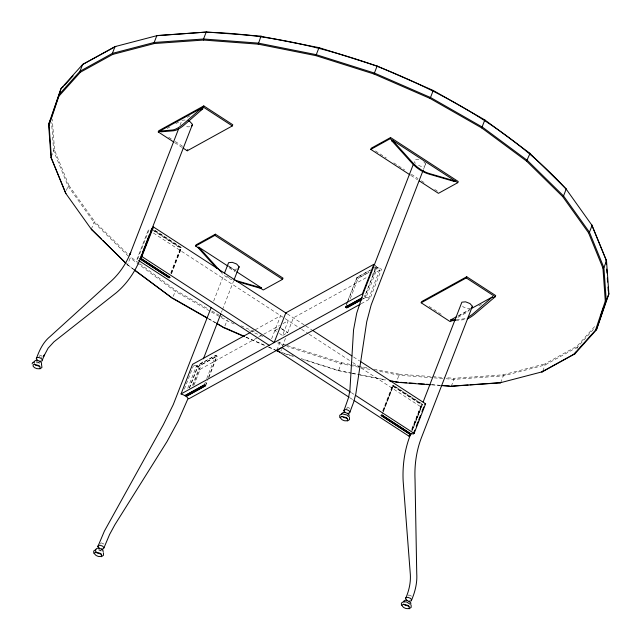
<?xml version="1.0" encoding="UTF-8"?>
<svg xmlns="http://www.w3.org/2000/svg" width="641" height="641" viewBox="0 0 641 641"><rect width="100%" height="100%" fill="white"/><g stroke="black" fill="none" stroke-linecap="round" stroke-linejoin="round"><path stroke-width="0.48" stroke-dasharray="3.21 2.4" d="M373.847 369.128L399.255 374.192L396.563 382.028M382.733 410.809L392.428 385.818L421.474 404.695L411.554 429.734M287.28 345.539L341.605 362.702L338.496 370.722L303.233 359.577M278.034 341.965L283.466 344.329L283.106 345.307L277.665 342.935M51.304 156.636L53.604 150.699L51.584 122.543M66.416 190.369L68.058 186.13L68.972 185.561L54.557 150.226L52.338 119.29M91.326 229.198L93.963 222.411L94.812 221.754L129.522 255.831M180.001 125.243L181.659 121.005M133.432 269.388L127.551 264.757L130.179 257.97L130.94 257.225L138.945 263.147M137.695 258.98L149.185 229.366L148.416 229.79L136.926 259.405L140.171 258.996M170.826 273.002L180.522 248.011L181.227 247.626L152.238 228.789M171.011 273.242L180.706 248.251L181.587 247.771L152.534 228.893M171.179 273.539L181.227 247.626M171.54 273.683L181.587 247.771M173.166 296.334L175.778 290.413L208.453 309.074M213.661 301.102L223.765 275.069M184.368 389.143L193.342 366.011M187.765 388.318L196.45 365.955L215.809 355.274L217.131 356.132L208.157 379.272M189.191 388.085L197.444 366.796L216.762 356.14L215.696 355.451L196.386 366.107L197.444 366.796M189.52 388.101L197.781 366.812L217.131 356.132M192.54 385.185L198.998 368.527L197.781 366.812M192.949 385.786L203.053 359.753M221.441 312.327L222.163 310.468M222.523 309.539L233.709 280.718M194.055 385.009L200.16 369.28L257.57 337.607M224.895 325.876L227.371 319.883M204.567 384.143L205.4 382.116M206.722 378.591L215.809 355.274M205.272 385.754L207.067 381.131M208.509 377.429L216.762 356.14M205.649 385.746L207.804 380.193M271.624 338.817L280.622 315.741L254.437 330.187M276.856 350.323L280.798 340.147M282.288 346.597L285.517 338.272M282.977 323.593L288.234 320.692L282.489 335.499L287.649 332.655L293.394 317.84L367.822 276.784M280.806 351.244L281.463 349.545M346.469 304.291L347.542 301.518M347.903 300.589L356.877 277.449L370.346 270.021M346.02 306.11L347.101 303.329M347.454 302.408L357.149 277.417L370.586 270.005M350.306 298.674L358.215 278.106L369.128 272.088M362.702 299.107L366.075 297.248L377.525 267.457L376.467 266.76L364.977 296.382L366.043 297.071L362.686 298.922M380.305 268.507L381.467 269.26L369.977 298.874L368.823 298.121L380.305 268.507L377.557 267.634L374.192 269.492M423.477 169.448L425.64 163.872L423.781 161.82M383.118 410.937L392.813 385.946L393.518 385.562L422.507 404.391L412.459 430.311M382.18 414.022L393.31 385.329L422.355 404.207L424.831 404.223M383.47 411.474L393.518 385.562M411.786 429.678L421.474 404.695M411.746 430.696L421.802 404.783L422.507 404.391M412.331 429.871L422.427 403.838M412.307 430.119L422.355 404.207M451.336 386.138L453.964 379.352L453.884 378.286L445.936 377.693M500.693 382.661L503.321 375.874L503.113 374.817L453.884 378.286M542.807 370.899L545.114 364.969L544.794 363.936L577.1 346.116L595.361 325.772M576.844 348.792L577.501 347.101L594.495 328.16M425.64 163.872L424.775 166.051L421.081 166.388L416.722 164.681M167.125 128.456L170.61 126.533M175.842 123.649L179.336 121.726M187.18 117.391L190.665 115.468M37.002 361.452L36.385 361.796L37.122 363.11M251.817 331.629L253.564 330.668M373.943 268.154L376.467 266.76M374.168 269.308L377.525 267.457M368.303 272.737L358.199 278.314L356.877 277.449M258.443 337.126L262.826 334.706M263.699 334.225L279.476 325.524M372.084 274.428L381.467 269.26M276.399 331.541L274.853 330.484L278.242 328.617M274.877 330.548L278.314 328.649M361.22 303.706L369.977 298.874M458.467 315.66L470.67 308.922M458.427 316.141L469.701 309.923M457.882 317.375L468.347 311.606M478.811 305.829L481.423 304.387M392.428 385.818L393.31 385.329M54.557 150.226L53.604 150.699L68.058 186.13L93.963 222.411L128.761 256.576M503.113 374.817L544.794 363.936M181.948 120.284L185.642 119.947M189.768 126.726L187.917 126.894L185.305 125.876M418.805 159.433L415.112 159.769L414.254 161.949L415.488 163.319M238.252 268.94L234.566 269.276L230.207 267.577L227.731 264.837M470.622 308.529L467.858 308.778L463.491 307.079L462.257 305.709M456.288 319.514L462.898 318.962A36.681 12.259 -57 0 0 465.366 318.409M455.559 320.428L464.052 319.715A36.681 12.259 -57 0 0 466.528 319.162M399.255 374.192L444.942 377.613M433.052 377.781L399.191 375.241L376.66 370.754M434.045 377.861L444.998 378.679M446 378.759L453.964 379.352L503.321 375.874L545.114 364.969L577.501 347.101L577.1 346.116M39.502 355.018L42.33 356.252M431.417 384.64L440.383 385.313M431.906 384.888L439.846 385.481M40.695 357.149L41.753 357.229M347.053 407.107L349.882 408.333M101.046 542.815L103.866 544.049M408.726 594.912L411.546 596.146M341.605 362.702L367.982 367.958M369.801 369.384L341.397 363.727L286.864 346.501M351.5 373.046L338.769 370.514L301.158 358.623M352.478 373.246L385.786 379.881M338.496 370.722L351.196 373.246M352.173 373.447L359.016 374.809M359.994 375.001L386.371 380.257M366.075 297.248L368.823 298.121M283.466 344.329L286.327 345.235M281.415 352.39L293.634 356.252M284.171 353.552L293.698 356.564M193.702 365.082L196.45 365.955M240.944 325.796L255.422 332.102M234.125 323.953L226.866 320.796L210.488 311.438M249.541 330.676L264.06 337.006M246.008 337.062L265.054 345.371M268.683 346.949L275.029 349.722M245.976 337.358L264.973 345.643M268.595 347.222L274.925 349.986M211.891 311.037L218.773 314.971M219.631 315.46L224.791 318.409M209.623 310.949L175.137 291.254L130.179 257.97M208.718 318.713L215.616 322.655M207.924 318.561L215.664 322.984M375.434 150.915L386.291 157.966M393.806 162.854L404.663 169.905M411.346 174.248L418.02 178.591M421.361 180.762L425.536 183.47M434.726 189.44L438.067 191.611M410.881 175.434L417.563 179.768M168.655 137.23L171.964 139.385M175.281 141.541L182.733 146.38M429.093 306.454L443.179 315.604M174.817 142.719L182.276 147.566M357.149 277.417L358.215 278.106M228.637 266.007L236.152 270.895M228.549 266.504L235.159 270.798M229.43 268.01L235.215 271.768M287.304 313.89L305.036 325.46M305.869 326.005L311.734 329.811M353.592 357.013L359.457 360.819M154.016 230.792L180.522 248.011M392.813 385.946L421.802 404.783M152.486 229.919L180.706 248.251M153.439 233.052L300.797 328.801M301.631 329.346L308.329 333.697M309.17 334.241L351.869 361.989M352.71 362.526L360.242 367.421M361.083 367.966L420.528 406.594M281.559 328.697L287.649 332.655M281.479 328.689L287.673 332.719M279.444 333.52L282.601 335.515M351.412 392.677L353.928 394.303M349.898 397.781L353.255 399.968M198.998 368.527L200.16 369.28M139.746 263.739L175.778 290.413M127.551 264.757L133.969 269.508M346.477 408.077L347.174 408.766M126.413 263.844L127.823 265.238M38.925 355.995L39.622 356.676M375.017 265.062L376.235 266.776L364.745 296.39L363.936 295.253M68.972 185.561L94.812 221.754M408.101 595.257L408.149 595.89M100.421 543.159L100.469 543.792M229.085 277.617A36.681 29.302 61.1 0 1 226.834 276.271M232.17 279.893A36.681 29.302 61.1 0 1 221.778 273.483"/><path stroke-width="0.96" d="M542.478 371.748L541.685 371.956L573.991 354.136L595.505 330.155L605.296 301.062L602.941 268.122L588.526 232.787L562.686 196.603L526.557 161.131L481.72 127.944L430.127 98.474L374.032 74.019L315.893 55.647L258.243 44.165L260.935 36.329L319.002 47.634L377.14 66.007L433.236 90.461L484.828 119.923L529.666 153.119L565.795 188.582L592.068 225.44L606.522 260.871L608.894 293.89L596.442 329.835L574.865 353.88L542.478 371.748L500.004 382.837L450.775 386.307L440.84 385.562M32.106 363.896L32.587 362.662L34.261 361.74M152.534 228.893L152.71 227.419L153.487 226.994L286.615 313.489M354.096 400.513L409.038 436.209L409.815 435.784L409.992 434.31L380.938 415.432L381.82 414.943L410.873 433.821L413.341 433.837L414.11 433.412L425.6 403.798L360.29 361.364M315.893 55.647L319.002 47.634M51.24 117.688L61.055 88.514L82.625 64.469L115.011 46.609L157.486 35.519L206.722 32.05L261.352 36.152M63.291 86.751L61.055 88.514L48.604 124.466L50.976 157.486L65.863 193.582L51.448 158.247L49.085 125.307L58.876 96.214L80.397 72.233L112.704 54.413L154.377 43.532L203.614 40.062L258.243 44.165M600.825 315.564L603.67 307.119M374.032 74.019L377.14 66.007M50.903 118.529L48.604 124.466L49.085 125.307M157.486 35.519L156.805 35.696L154.169 42.474L154.377 43.532M34.069 362.59L34.662 361.051L35.896 360.37L37.979 360.522L40.127 361.46L41.505 362.814L41.593 364.072M37.643 360.298L36.313 358.824C39.237 350.515 43.115 342.198 50.094 336.517L109.282 282.785C118.873 274.628 126.093 263.988 130.732 252.322L129.875 254.493L178.559 128.961M39.99 361.212L41.977 361.035L44.357 354.922L43.892 356.1L48.107 348.183L53.94 341.829L116.422 292.649C127.142 283.53 135.211 271.64 140.395 258.595M173.991 142.182L158.255 131.958L158.712 130.772L203.782 105.909L232.771 124.747L232.314 125.932L187.244 150.795L183.102 148.103M140.042 258.796L140.748 258.403L169.737 277.241L169.032 277.633L140.042 258.796L141.837 254.165M142.558 252.314L145.066 245.84M145.787 243.989L149.377 234.734M150.451 231.954L151.532 229.182L152.238 228.789M141.26 256.424L192.468 124.386L190 121.646L188.254 120.965M140.748 258.403L152.71 227.419M140.171 258.996L169.216 277.874L170.097 277.385L141.052 258.507L153.487 226.994M158.255 131.958L203.325 107.095L203.782 105.909M187.244 150.795L187.701 149.609M199.68 248.676L195.609 246.032L196.066 244.846L215.384 234.189L283.026 278.138L282.569 279.324L263.251 289.98L259.18 287.336M195.609 246.032L214.927 235.375L215.384 234.189M95.605 550.387L96.206 548.848L97.44 548.167L99.523 548.327L101.663 549.257L103.049 550.611L103.137 551.869M99.187 548.095L97.849 546.621L104.403 531.077L163.223 424.959L173.278 404.567L211.137 307.616M101.534 549.017L103.521 548.832L109.611 534.458L114.875 524.747L167.045 441.529L178.206 420.969L187.901 398.806M224.486 273.21L228.589 262.666L232.282 262.329L236.641 264.028L239.117 266.768L234.069 279.788M360.346 304.187L188.67 398.894L186.291 396.426L205.649 385.746L204.327 384.888L184.969 395.569L181.058 393.943L192.548 364.328L250.07 332.591M203.413 358.824L220.72 314.194M279.933 327.687L274.188 342.494L141.998 256.608M280.037 327.703L285.782 312.896L373.855 264.308L362.365 293.923L181.058 393.943M410.048 174.889L370.802 149.385L371.259 148.199L390.577 137.551L458.219 181.499L457.754 182.685L438.444 193.334L419.238 180.858M370.802 149.385L390.113 138.728L390.577 137.551M413.533 163.808L363.038 293.987L356.708 313.185L353.544 329.899L349.898 390.385L348.52 397.636L343.864 410.905L345.195 412.379M423.108 170.386L371.147 305.02L366.732 321.718L355.859 393.758L353.6 402.332L349.537 413.116L347.55 413.301M341.621 414.671L342.214 413.133L343.448 412.451L345.539 412.612L347.678 413.541L349.057 414.895L349.153 416.153M455.559 320.428L451.777 320.74L450.174 321.63L421.177 302.792L421.642 301.607L466.712 276.744L495.701 295.581L495.237 296.767L475.686 313.305A36.681 12.259 -57 0 1 467.201 318.914M421.177 302.792L466.247 277.93L466.712 276.744M409.038 436.209L410.12 433.436M409.815 435.784L410.528 433.933M410.889 433.588C404.791 448.548 402.38 464.805 403.141 480.91L410.336 574.456C410.865 582.821 408.886 591.098 405.529 598.718L406.867 600.192M423.148 401.979L461.881 302.167L465.574 301.831L469.933 303.53L472.409 306.27L421.193 438.308C416.249 451.416 414.398 465.51 415.031 479.468L416.746 573.687C417.371 583.102 414.975 592.372 411.202 600.929L409.214 601.114M413.341 433.837L414.775 430.135M416.209 426.433L418.004 421.802M418.725 419.951L420.52 415.328M421.954 411.626L423.749 406.995M565.795 188.582L566.163 189.159L563.535 195.938L562.686 196.603M575.53 352.189L574.865 353.88L573.991 354.136M36.313 358.824L36.769 357.646L38.764 357.47L41.112 358.383L42.442 359.857M191.611 126.557L192.468 124.386M97.849 546.621L98.313 545.451L100.3 545.267L102.656 546.18L103.986 547.662M238.252 268.94L239.117 266.768M343.864 410.905L344.329 409.735L346.316 409.551L348.664 410.472L350.002 411.947M472.409 306.27L471.544 308.441L492.472 296.903L493.634 297.656M405.529 598.718L405.993 597.548L407.988 597.364L410.336 598.277L411.666 599.76M430.127 98.474L433.236 90.461M481.72 127.944L484.828 119.923M64.597 85.293L73.074 75.846M526.557 161.131L529.947 153.6L529.666 153.119M202.876 108.738L184.929 124.386A36.681 12.259 -57 0 1 173.294 130.804L161.019 131.822L159.865 131.068L172.141 130.051A36.681 12.259 -57 0 0 183.767 123.633L201.715 107.984L202.876 108.738L200.256 110.18M492.472 296.903L474.524 312.552A36.681 12.259 -57 0 1 468.178 317.135M588.526 232.787L589.44 232.226L592.068 225.44L591.635 224.775L606.522 260.871L603.894 267.65L606.258 300.669L596.442 329.835L595.505 330.155M227.723 265.967L198.798 247.178L198.029 247.602L216.546 268.178M391.755 140.732L392.532 140.299L412.371 162.349A36.681 29.302 61.1 0 0 429.823 173.687L455.342 181.115L454.565 181.539L429.053 174.12A36.681 29.302 61.1 0 1 411.602 162.774L391.755 140.732L394.239 142.342M39.846 368.92L41.945 367.461L41.553 364.569M236.817 271.872L261.608 287.985L260.839 288.41L236.265 281.263M362.221 297.785L345.395 307.071L346.717 307.928L361.019 300.036M361.62 298.233L345.659 307.031L346.725 307.728L361.845 299.387M451.777 320.74L450.623 319.987L456.721 316.622M95.805 549.545L93.706 551.004L93.77 553.407M341.813 413.83L339.714 415.288L339.786 417.692M101.382 556.725L103.489 555.266L103.417 552.863M347.398 421.009L349.497 419.551L349.425 417.147M424.831 404.223L425.6 403.798M403.485 601.643L401.386 603.101L401.458 605.505M409.062 608.822L411.169 607.364L411.097 604.96M602.941 268.122L603.894 267.65L589.44 232.226L563.535 195.938L527.319 160.378L482.361 127.102L430.632 97.56L374.392 73.042L316.101 54.629L258.307 43.107L203.534 38.997L154.169 42.474L112.383 53.387L79.997 71.255L58.419 95.301L58.876 96.214M389.303 380.842L398.55 382.172M605.296 301.062L606.258 300.669L608.894 293.89L608.413 293.041M206.722 32.05L156.805 35.696M450.775 386.307L459.228 385.578M500.004 382.837L500.693 382.661L470.093 384.816M450.623 319.987L455.342 319.595M461.208 385.441L468.114 384.953M400.545 382.324L406.522 382.773M409.503 382.998L415.48 383.446M418.469 383.671L424.446 384.119M426.433 384.263L429.422 384.488M443.364 385.537L449.341 385.986M396.146 382.204L430.912 384.816M39.766 366.291L35.535 365.202L34.157 363.848M342.855 413.99L347.085 415.08L348.464 416.434M347.318 418.373L343.087 417.283M101.302 554.088L97.079 552.999L95.701 551.645M404.519 601.803L406.61 601.963L410.128 604.247M408.99 606.186L404.759 605.096M391.659 381.05L396.563 382.028M261.608 287.985L236.096 280.566A36.681 29.302 61.1 0 1 234.51 280.061M225.143 327.968L244.189 336.277M275.942 350.114L279.564 351.693M216.522 323.473L224.262 327.896L244.165 336.573M275.83 350.379L279.452 351.957M37.386 362.061L39.526 362.998M98.93 549.866L101.07 550.795M173.366 298.522L206.995 317.728M216.474 323.144L224.262 327.896M134.233 269.981L172.669 298.426L207.067 318.072M390.113 138.728L457.754 182.685M452.915 180.466L454.565 181.539M203.325 107.095L232.314 125.932M466.247 277.93L495.237 296.767M214.927 235.375L282.569 279.324M312.568 330.355L351.917 355.923M350.579 392.132L281.928 347.526L276.856 350.323L349.057 397.236M355.603 395.393L414.11 433.412M138.568 260.478L269.116 345.291M134.778 270.101L172.669 298.426M566.163 189.159C514.859 132.695 447.466 93.915 377.02 66.263C322.07 46.561 264.661 33.677 206.162 32.218L203.534 38.997L203.614 40.062M101.27 238.957L91.326 229.198L125.7 263.155M102.696 240.351L126.133 263.363M198.798 247.178L218.637 269.22A36.681 29.302 61.1 0 0 221.874 272.457M65.43 192.909L91.703 229.774M50.976 157.486L51.448 158.247M80.397 72.233L79.997 71.255L82.625 64.469L115.813 46.4L115.011 46.609L112.383 53.387L112.704 54.413M606.049 260.11L606.33 264.1M606.69 269.092L606.979 273.082M607.331 278.074L607.62 282.064M607.98 287.056L608.269 291.046M410.817 603.966L410.729 602.708L407.203 600.425L405.12 600.264L403.886 600.946L403.974 602.203M34.326 364.36L33.084 365.041L33.172 366.307L34.566 367.678L36.721 368.615L38.821 368.775L40.071 368.086L39.974 366.82L38.588 365.458L34.326 364.36M204.215 385.065L184.896 395.721L185.962 396.41L205.272 385.754L204.215 385.065M95.87 552.157L94.62 552.846L94.716 554.112L96.102 555.475L98.265 556.42L100.365 556.572L101.607 555.891L101.518 554.625L100.124 553.255L95.87 552.157M341.877 416.442L340.635 417.131L340.724 418.397L342.118 419.759L344.273 420.704L346.38 420.865L347.622 420.175L347.534 418.91L346.14 417.539L341.877 416.442M382.036 415.176L381.323 415.568L410.312 434.398L411.025 434.013L382.036 415.176M403.55 604.255L402.3 604.944L402.396 606.21L403.782 607.572L405.945 608.517L408.045 608.67L409.287 607.988L409.198 606.723L407.812 605.352L403.55 604.255"/></g></svg>
